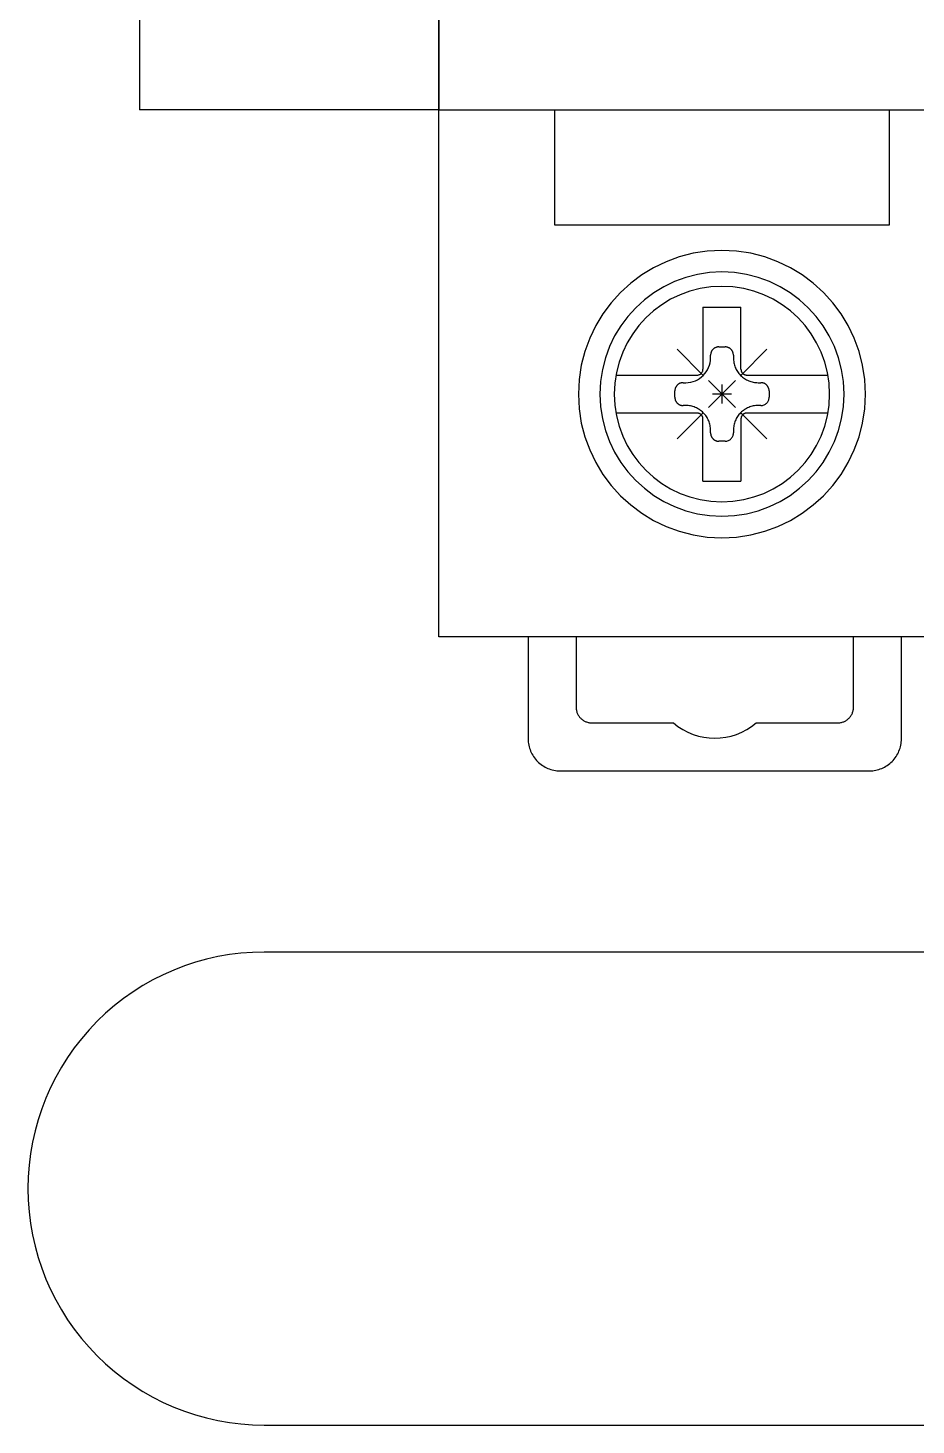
# Model space of a CAD drawing. Header units: millimetres. Extents: x 173893 to 258446, y -176540 to -123824.
# Drawn here: x 188239.13 to 188267.32, y -151274.08 to -151229.78 of the extents above; entities that cross this region are included whole.
import ezdxf

# ---------------------------------------------------------------- set-up
doc = ezdxf.new("R2010")
doc.units = ezdxf.units.MM
doc.header["$LTSCALE"] = 3
doc.layers.add('1', color=3, linetype='Continuous')

msp = doc.modelspace()

# ---------------------------------------------------------------- linework, layer by layer
for p, q in [((188252.174, -151249.082), (188252.174, -151169.6)), ((188252.174, -151232.376), (188270.146, -151232.376)), ((188255.844, -151232.376), (188255.844, -151236.021)), ((188266.476, -151236.021), (188266.476, -151232.376)), ((188255.844, -151236.021), (188266.476, -151236.021)), ((188260.694, -151236.854), (188260.242, -151236.923)), ((188261.16, -151236.831), (188260.694, -151236.854)), ((188261.626, -151236.854), (188261.16, -151236.831)), ((188261.16, -151236.831), (188261.16, -151236.831)), ((188262.078, -151236.923), (188261.626, -151236.854)), ((188259.386, -151237.189), (188258.988, -151237.38)), ((188259.805, -151237.035), (188259.386, -151237.189)), ((188260.242, -151236.923), (188259.805, -151237.035)), ((188262.515, -151237.035), (188262.078, -151236.923)), ((188262.933, -151237.189), (188262.515, -151237.035)), ((188263.332, -151237.38), (188262.933, -151237.189)), ((188258.612, -151237.609), (188258.262, -151237.871)), ((188258.988, -151237.38), (188258.612, -151237.609)), ((188260.008, -151237.688), (188259.652, -151237.818)), ((188260.379, -151237.593), (188260.008, -151237.688)), ((188260.764, -151237.534), (188260.379, -151237.593)), ((188261.16, -151237.514), (188260.764, -151237.534)), ((188261.556, -151237.534), (188261.16, -151237.514)), ((188261.16, -151237.514), (188261.16, -151237.514)), ((188261.94, -151237.593), (188261.556, -151237.534)), ((188262.312, -151237.688), (188261.94, -151237.593)), ((188262.667, -151237.818), (188262.312, -151237.688)), ((188263.707, -151237.609), (188263.332, -151237.38)), ((188264.058, -151237.871), (188263.707, -151237.609)), ((188257.938, -151238.165), (188257.644, -151238.489)), ((188258.262, -151237.871), (188257.938, -151238.165)), ((188258.995, -151238.176), (188258.696, -151238.398)), ((188259.314, -151237.981), (188258.995, -151238.176)), ((188259.652, -151237.818), (188259.314, -151237.981)), ((188259.83, -151238.238), (188259.531, -151238.382)), ((188260.144, -151238.123), (188259.83, -151238.238)), ((188260.471, -151238.039), (188260.144, -151238.123)), ((188260.81, -151237.987), (188260.471, -151238.039)), ((188261.16, -151237.97), (188260.81, -151237.987)), ((188261.509, -151237.987), (188261.16, -151237.97)), ((188261.16, -151237.97), (188261.16, -151237.97)), ((188261.849, -151238.039), (188261.509, -151237.987)), ((188262.176, -151238.123), (188261.849, -151238.039)), ((188262.49, -151238.238), (188262.176, -151238.123)), ((188262.789, -151238.382), (188262.49, -151238.238)), ((188263.006, -151237.981), (188262.667, -151237.818)), ((188263.325, -151238.176), (188263.006, -151237.981)), ((188263.623, -151238.398), (188263.325, -151238.176)), ((188264.382, -151238.165), (188264.058, -151237.871)), ((188264.676, -151238.489), (188264.382, -151238.165)), ((188257.644, -151238.489), (188257.382, -151238.839)), ((188258.421, -151238.648), (188258.171, -151238.923)), ((188258.696, -151238.398), (188258.421, -151238.648)), ((188259.249, -151238.553), (188258.986, -151238.75)), ((188259.531, -151238.382), (188259.249, -151238.553)), ((188260.557, -151238.629), (188260.557, -151240.601)), ((188260.557, -151238.629), (188261.763, -151238.629)), ((188261.763, -151240.601), (188261.763, -151238.629)), ((188263.071, -151238.553), (188262.789, -151238.382)), ((188263.334, -151238.75), (188263.071, -151238.553)), ((188263.898, -151238.648), (188263.623, -151238.398)), ((188264.148, -151238.923), (188263.898, -151238.648)), ((188264.938, -151238.839), (188264.676, -151238.489)), ((188257.382, -151238.839), (188257.154, -151239.215)), ((188258.171, -151238.923), (188257.949, -151239.222)), ((188258.744, -151238.971), (188258.523, -151239.213)), ((188258.986, -151238.75), (188258.744, -151238.971)), ((188263.576, -151238.971), (188263.334, -151238.75)), ((188263.797, -151239.213), (188263.576, -151238.971)), ((188264.371, -151239.222), (188264.148, -151238.923)), ((188265.166, -151239.215), (188264.938, -151238.839)), ((188257.154, -151239.215), (188256.962, -151239.613)), ((188257.754, -151239.541), (188257.591, -151239.879)), ((188257.949, -151239.222), (188257.754, -151239.541)), ((188258.326, -151239.476), (188258.155, -151239.758)), ((188258.523, -151239.213), (188258.326, -151239.476)), ((188263.994, -151239.476), (188263.797, -151239.213)), ((188264.165, -151239.758), (188263.994, -151239.476)), ((188264.565, -151239.541), (188264.371, -151239.222)), ((188264.728, -151239.879), (188264.565, -151239.541)), ((188265.358, -151239.613), (188265.166, -151239.215)), ((188256.962, -151239.613), (188256.808, -151240.032)), ((188257.591, -151239.879), (188257.461, -151240.235)), ((188258.155, -151239.758), (188258.011, -151240.057)), ((188259.738, -151239.964), (188260.557, -151240.783)), ((188260.835, -151240.018), (188260.829, -151240.029)), ((188260.842, -151240.007), (188260.835, -151240.018)), ((188260.849, -151239.997), (188260.842, -151240.007)), ((188260.857, -151239.986), (188260.849, -151239.997)), ((188260.866, -151239.977), (188260.857, -151239.986)), ((188260.875, -151239.967), (188260.866, -151239.977)), ((188260.884, -151239.958), (188260.875, -151239.967)), ((188260.875, -151239.967), (188260.875, -151239.967)), ((188260.894, -151239.95), (188260.884, -151239.958)), ((188260.904, -151239.942), (188260.894, -151239.95)), ((188260.915, -151239.934), (188260.904, -151239.942)), ((188260.926, -151239.927), (188260.915, -151239.934)), ((188260.937, -151239.921), (188260.926, -151239.927)), ((188260.948, -151239.915), (188260.937, -151239.921)), ((188260.96, -151239.91), (188260.948, -151239.915)), ((188260.972, -151239.906), (188260.96, -151239.91)), ((188260.984, -151239.902), (188260.972, -151239.906)), ((188260.996, -151239.898), (188260.984, -151239.902)), ((188261.009, -151239.895), (188260.996, -151239.898)), ((188261.022, -151239.893), (188261.009, -151239.895)), ((188261.035, -151239.892), (188261.022, -151239.893)), ((188261.047, -151239.891), (188261.035, -151239.892)), ((188261.061, -151239.89), (188261.047, -151239.891)), ((188261.061, -151239.89), (188261.061, -151239.89)), ((188261.061, -151239.89), (188261.26, -151239.89)), ((188261.273, -151239.891), (188261.26, -151239.89)), ((188261.286, -151239.892), (188261.273, -151239.891)), ((188261.298, -151239.893), (188261.286, -151239.892)), ((188261.311, -151239.895), (188261.298, -151239.893)), ((188261.323, -151239.898), (188261.311, -151239.895)), ((188261.336, -151239.902), (188261.323, -151239.898)), ((188261.348, -151239.906), (188261.336, -151239.902)), ((188261.36, -151239.91), (188261.348, -151239.906)), ((188261.372, -151239.915), (188261.36, -151239.91)), ((188261.383, -151239.921), (188261.372, -151239.915)), ((188261.394, -151239.927), (188261.383, -151239.921)), ((188261.405, -151239.934), (188261.394, -151239.927)), ((188261.416, -151239.942), (188261.405, -151239.934)), ((188261.426, -151239.95), (188261.416, -151239.942)), ((188261.436, -151239.958), (188261.426, -151239.95)), ((188261.445, -151239.967), (188261.436, -151239.958)), ((188261.454, -151239.977), (188261.445, -151239.967)), ((188261.445, -151239.967), (188261.445, -151239.967)), ((188261.463, -151239.986), (188261.454, -151239.977)), ((188261.47, -151239.997), (188261.463, -151239.986)), ((188261.478, -151240.007), (188261.47, -151239.997)), ((188261.485, -151240.018), (188261.478, -151240.007)), ((188261.491, -151240.029), (188261.485, -151240.018)), ((188261.764, -151240.783), (188262.582, -151239.964)), ((188264.309, -151240.057), (188264.165, -151239.758)), ((188264.859, -151240.235), (188264.728, -151239.879)), ((188265.511, -151240.032), (188265.358, -151239.613)), ((188256.808, -151240.032), (188256.696, -151240.469)), ((188257.461, -151240.235), (188257.366, -151240.606)), ((188257.896, -151240.371), (188257.812, -151240.698)), ((188258.011, -151240.057), (188257.896, -151240.371)), ((188260.762, -151240.471), (188260.782, -151240.396)), ((188260.782, -151240.396), (188260.794, -151240.318)), ((188260.794, -151240.318), (188260.798, -151240.238)), ((188260.799, -151240.127), (188260.798, -151240.14)), ((188260.798, -151240.14), (188260.798, -151240.153)), ((188260.798, -151240.238), (188260.798, -151240.153)), ((188260.801, -151240.114), (188260.799, -151240.127)), ((188260.803, -151240.101), (188260.801, -151240.114)), ((188260.806, -151240.089), (188260.803, -151240.101)), ((188260.809, -151240.076), (188260.806, -151240.089)), ((188260.813, -151240.064), (188260.809, -151240.076)), ((188260.818, -151240.052), (188260.813, -151240.064)), ((188260.823, -151240.041), (188260.818, -151240.052)), ((188260.829, -151240.029), (188260.823, -151240.041)), ((188261.497, -151240.041), (188261.491, -151240.029)), ((188261.502, -151240.052), (188261.497, -151240.041)), ((188261.507, -151240.064), (188261.502, -151240.052)), ((188261.511, -151240.076), (188261.507, -151240.064)), ((188261.514, -151240.089), (188261.511, -151240.076)), ((188261.517, -151240.101), (188261.514, -151240.089)), ((188261.519, -151240.114), (188261.517, -151240.101)), ((188261.521, -151240.127), (188261.519, -151240.114)), ((188261.522, -151240.14), (188261.521, -151240.127)), ((188261.522, -151240.153), (188261.522, -151240.14)), ((188261.522, -151240.153), (188261.522, -151240.238)), ((188261.522, -151240.153), (188261.522, -151240.153)), ((188261.522, -151240.238), (188261.522, -151240.238)), ((188261.522, -151240.238), (188261.523, -151240.276)), ((188261.523, -151240.276), (188261.526, -151240.315)), ((188261.526, -151240.315), (188261.531, -151240.354)), ((188261.531, -151240.354), (188261.537, -151240.392)), ((188261.537, -151240.392), (188261.546, -151240.429)), ((188261.546, -151240.429), (188261.556, -151240.466)), ((188264.423, -151240.371), (188264.309, -151240.057)), ((188264.508, -151240.698), (188264.423, -151240.371)), ((188264.954, -151240.606), (188264.859, -151240.235)), ((188265.624, -151240.469), (188265.511, -151240.032)), ((188256.696, -151240.469), (188256.627, -151240.921)), ((188257.366, -151240.606), (188257.307, -151240.991)), ((188257.812, -151240.698), (188257.76, -151241.037)), ((188257.797, -151240.783), (188260.374, -151240.783)), ((188260.374, -151240.783), (188260.393, -151240.782)), ((188260.374, -151240.783), (188260.374, -151240.783)), ((188260.386, -151240.93), (188260.451, -151240.89)), ((188260.393, -151240.782), (188260.411, -151240.78)), ((188260.411, -151240.78), (188260.428, -151240.775)), ((188260.428, -151240.775), (188260.445, -151240.769)), ((188260.445, -151240.769), (188260.461, -151240.761)), ((188260.451, -151240.89), (188260.511, -151240.845)), ((188260.461, -151240.761), (188260.476, -151240.752)), ((188260.476, -151240.752), (188260.49, -151240.742)), ((188260.49, -151240.742), (188260.503, -151240.73)), ((188260.503, -151240.73), (188260.515, -151240.717)), ((188260.511, -151240.845), (188260.567, -151240.794)), ((188260.515, -151240.717), (188260.525, -151240.703)), ((188260.525, -151240.703), (188260.534, -151240.688)), ((188260.534, -151240.688), (188260.542, -151240.672)), ((188260.542, -151240.672), (188260.548, -151240.655)), ((188260.548, -151240.655), (188260.553, -151240.638)), ((188260.553, -151240.638), (188260.556, -151240.62)), ((188260.556, -151240.62), (188260.557, -151240.601)), ((188260.567, -151240.794), (188260.618, -151240.738)), ((188260.618, -151240.738), (188260.663, -151240.678)), ((188260.663, -151240.678), (188260.703, -151240.613)), ((188260.703, -151240.613), (188260.736, -151240.544)), ((188260.736, -151240.544), (188260.762, -151240.471)), ((188261.556, -151240.466), (188261.568, -151240.503)), ((188261.568, -151240.503), (188261.582, -151240.539)), ((188261.582, -151240.539), (188261.597, -151240.574)), ((188261.597, -151240.574), (188261.615, -151240.608)), ((188261.615, -151240.608), (188261.634, -151240.642)), ((188261.634, -151240.642), (188261.654, -151240.674)), ((188261.654, -151240.674), (188261.676, -151240.706)), ((188261.676, -151240.706), (188261.7, -151240.736)), ((188261.7, -151240.736), (188261.726, -151240.766)), ((188261.726, -151240.766), (188261.753, -151240.794)), ((188261.753, -151240.794), (188261.753, -151240.794)), ((188261.753, -151240.794), (188261.781, -151240.821)), ((188261.763, -151240.601), (188261.763, -151240.601)), ((188261.763, -151240.601), (188261.763, -151240.61)), ((188261.763, -151240.61), (188261.764, -151240.619)), ((188261.764, -151240.619), (188261.765, -151240.628)), ((188261.765, -151240.628), (188261.767, -151240.637)), ((188261.767, -151240.637), (188261.769, -151240.645)), ((188261.769, -151240.645), (188261.771, -151240.654)), ((188261.771, -151240.654), (188261.774, -151240.662)), ((188261.774, -151240.662), (188261.777, -151240.671)), ((188261.777, -151240.671), (188261.781, -151240.679)), ((188261.781, -151240.679), (188261.785, -151240.687)), ((188261.781, -151240.821), (188261.81, -151240.846)), ((188261.785, -151240.687), (188261.789, -151240.694)), ((188261.789, -151240.694), (188261.794, -151240.702)), ((188261.794, -151240.702), (188261.799, -151240.709)), ((188261.799, -151240.709), (188261.805, -151240.717)), ((188261.805, -151240.717), (188261.81, -151240.723)), ((188261.81, -151240.723), (188261.817, -151240.73)), ((188261.81, -151240.846), (188261.841, -151240.87)), ((188261.817, -151240.73), (188261.817, -151240.73)), ((188261.817, -151240.73), (188261.823, -151240.736)), ((188261.823, -151240.736), (188261.83, -151240.742)), ((188261.83, -151240.742), (188261.837, -151240.748)), ((188261.837, -151240.748), (188261.844, -151240.753)), ((188261.841, -151240.87), (188261.873, -151240.892)), ((188261.844, -151240.753), (188261.852, -151240.757)), ((188261.852, -151240.757), (188261.86, -151240.762)), ((188261.86, -151240.762), (188261.868, -151240.766)), ((188261.868, -151240.766), (188261.876, -151240.77)), ((188261.873, -151240.892), (188261.905, -151240.913)), ((188261.876, -151240.77), (188261.884, -151240.773)), ((188261.884, -151240.773), (188261.892, -151240.775)), ((188261.892, -151240.775), (188261.901, -151240.778)), ((188261.901, -151240.778), (188261.91, -151240.78)), ((188261.91, -151240.78), (188261.919, -151240.781)), ((188261.919, -151240.781), (188261.928, -151240.783)), ((188261.928, -151240.783), (188261.937, -151240.783)), ((188261.937, -151240.783), (188261.946, -151240.783)), ((188261.946, -151240.783), (188264.524, -151240.783)), ((188264.56, -151241.037), (188264.508, -151240.698)), ((188265.013, -151240.991), (188264.954, -151240.606)), ((188265.693, -151240.921), (188265.624, -151240.469)), ((188256.627, -151240.921), (188256.604, -151241.387)), ((188257.307, -151240.991), (188257.287, -151241.387)), ((188257.76, -151241.037), (188257.743, -151241.387)), ((188259.665, -151241.261), (188259.664, -151241.274)), ((188259.664, -151241.274), (188259.664, -151241.287)), ((188259.664, -151241.487), (188259.664, -151241.287)), ((188259.666, -151241.248), (188259.665, -151241.261)), ((188259.669, -151241.236), (188259.666, -151241.248)), ((188259.671, -151241.223), (188259.669, -151241.236)), ((188259.675, -151241.211), (188259.671, -151241.223)), ((188259.679, -151241.199), (188259.675, -151241.211)), ((188259.683, -151241.187), (188259.679, -151241.199)), ((188259.689, -151241.175), (188259.683, -151241.187)), ((188259.694, -151241.163), (188259.689, -151241.175)), ((188259.701, -151241.152), (188259.694, -151241.163)), ((188259.708, -151241.142), (188259.701, -151241.152)), ((188259.715, -151241.131), (188259.708, -151241.142)), ((188259.723, -151241.121), (188259.715, -151241.131)), ((188259.731, -151241.111), (188259.723, -151241.121)), ((188259.74, -151241.102), (188259.731, -151241.111)), ((188259.75, -151241.093), (188259.74, -151241.102)), ((188259.74, -151241.102), (188259.74, -151241.102)), ((188259.76, -151241.084), (188259.75, -151241.093)), ((188259.77, -151241.076), (188259.76, -151241.084)), ((188259.78, -151241.069), (188259.77, -151241.076)), ((188259.791, -151241.062), (188259.78, -151241.069)), ((188259.802, -151241.056), (188259.791, -151241.062)), ((188259.814, -151241.05), (188259.802, -151241.056)), ((188259.825, -151241.045), (188259.814, -151241.05)), ((188259.837, -151241.04), (188259.825, -151241.045)), ((188259.85, -151241.036), (188259.837, -151241.04)), ((188259.862, -151241.033), (188259.85, -151241.036)), ((188259.874, -151241.03), (188259.862, -151241.033)), ((188259.887, -151241.028), (188259.874, -151241.03)), ((188259.9, -151241.026), (188259.887, -151241.028)), ((188259.913, -151241.025), (188259.9, -151241.026)), ((188259.926, -151241.025), (188259.913, -151241.025)), ((188259.926, -151241.025), (188260.011, -151241.025)), ((188259.926, -151241.025), (188259.926, -151241.025)), ((188260.011, -151241.025), (188260.091, -151241.021)), ((188260.011, -151241.025), (188260.011, -151241.025)), ((188260.091, -151241.021), (188260.169, -151241.009)), ((188260.169, -151241.009), (188260.245, -151240.989)), ((188260.245, -151240.989), (188260.317, -151240.963)), ((188260.317, -151240.963), (188260.386, -151240.93)), ((188260.733, -151241.814), (188261.587, -151240.96)), ((188260.733, -151240.96), (188261.587, -151241.814)), ((188261.16, -151241.085), (188261.16, -151241.689)), ((188261.905, -151240.913), (188261.939, -151240.932)), ((188261.939, -151240.932), (188261.973, -151240.949)), ((188261.973, -151240.949), (188262.008, -151240.965)), ((188262.008, -151240.965), (188262.044, -151240.979)), ((188262.044, -151240.979), (188262.08, -151240.991)), ((188262.08, -151240.991), (188262.117, -151241.001)), ((188262.117, -151241.001), (188262.155, -151241.01)), ((188262.155, -151241.01), (188262.193, -151241.016)), ((188262.193, -151241.016), (188262.232, -151241.021)), ((188262.232, -151241.021), (188262.27, -151241.024)), ((188262.27, -151241.024), (188262.309, -151241.025)), ((188262.309, -151241.025), (188262.394, -151241.025)), ((188262.407, -151241.025), (188262.394, -151241.025)), ((188262.42, -151241.026), (188262.407, -151241.025)), ((188262.433, -151241.028), (188262.42, -151241.026)), ((188262.446, -151241.03), (188262.433, -151241.028)), ((188262.458, -151241.033), (188262.446, -151241.03)), ((188262.47, -151241.036), (188262.458, -151241.033)), ((188262.482, -151241.04), (188262.47, -151241.036)), ((188262.495, -151241.045), (188262.482, -151241.04)), ((188262.506, -151241.05), (188262.495, -151241.045)), ((188262.518, -151241.056), (188262.506, -151241.05)), ((188262.529, -151241.062), (188262.518, -151241.056)), ((188262.54, -151241.069), (188262.529, -151241.062)), ((188262.55, -151241.076), (188262.54, -151241.069)), ((188262.56, -151241.084), (188262.55, -151241.076)), ((188262.57, -151241.093), (188262.56, -151241.084)), ((188262.58, -151241.102), (188262.57, -151241.093)), ((188262.589, -151241.111), (188262.58, -151241.102)), ((188262.58, -151241.102), (188262.58, -151241.102)), ((188262.597, -151241.121), (188262.589, -151241.111)), ((188262.605, -151241.131), (188262.597, -151241.121)), ((188262.612, -151241.142), (188262.605, -151241.131)), ((188262.619, -151241.152), (188262.612, -151241.142)), ((188262.626, -151241.163), (188262.619, -151241.152)), ((188262.631, -151241.175), (188262.626, -151241.163)), ((188262.637, -151241.187), (188262.631, -151241.175)), ((188262.641, -151241.199), (188262.637, -151241.187)), ((188262.645, -151241.211), (188262.641, -151241.199)), ((188262.648, -151241.223), (188262.645, -151241.211)), ((188262.651, -151241.236), (188262.648, -151241.223)), ((188262.654, -151241.248), (188262.651, -151241.236)), ((188262.655, -151241.261), (188262.654, -151241.248)), ((188262.656, -151241.274), (188262.655, -151241.261)), ((188262.657, -151241.287), (188262.656, -151241.274)), ((188262.657, -151241.287), (188262.657, -151241.287)), ((188262.657, -151241.287), (188262.657, -151241.487)), ((188264.577, -151241.387), (188264.56, -151241.037)), ((188265.033, -151241.387), (188265.013, -151240.991)), ((188265.716, -151241.387), (188265.693, -151240.921)), ((188256.604, -151241.387), (188256.604, -151241.387)), ((188256.604, -151241.387), (188256.627, -151241.853)), ((188257.287, -151241.387), (188257.287, -151241.387)), ((188257.287, -151241.387), (188257.307, -151241.783)), ((188257.307, -151241.783), (188257.366, -151242.167)), ((188257.743, -151241.387), (188257.743, -151241.387)), ((188257.743, -151241.387), (188257.76, -151241.736)), ((188257.76, -151241.736), (188257.812, -151242.076)), ((188259.664, -151241.487), (188259.664, -151241.487)), ((188259.664, -151241.487), (188259.664, -151241.5)), ((188259.664, -151241.5), (188259.665, -151241.513)), ((188259.665, -151241.513), (188259.666, -151241.525)), ((188259.666, -151241.525), (188259.669, -151241.538)), ((188259.669, -151241.538), (188259.671, -151241.551)), ((188259.671, -151241.551), (188259.675, -151241.563)), ((188259.675, -151241.563), (188259.679, -151241.575)), ((188259.679, -151241.575), (188259.683, -151241.587)), ((188259.683, -151241.587), (188259.689, -151241.599)), ((188259.689, -151241.599), (188259.694, -151241.61)), ((188259.694, -151241.61), (188259.701, -151241.621)), ((188259.701, -151241.621), (188259.708, -151241.632)), ((188259.708, -151241.632), (188259.715, -151241.643)), ((188259.715, -151241.643), (188259.723, -151241.653)), ((188259.723, -151241.653), (188259.731, -151241.663)), ((188259.731, -151241.663), (188259.74, -151241.672)), ((188259.74, -151241.672), (188259.74, -151241.672)), ((188259.74, -151241.672), (188259.75, -151241.681)), ((188259.75, -151241.681), (188259.76, -151241.69)), ((188259.76, -151241.69), (188259.77, -151241.698)), ((188259.77, -151241.698), (188259.78, -151241.705)), ((188259.78, -151241.705), (188259.791, -151241.712)), ((188259.791, -151241.712), (188259.802, -151241.718)), ((188259.802, -151241.718), (188259.814, -151241.724)), ((188259.814, -151241.724), (188259.825, -151241.729)), ((188259.825, -151241.729), (188259.837, -151241.734)), ((188259.837, -151241.734), (188259.85, -151241.738)), ((188259.85, -151241.738), (188259.862, -151241.741)), ((188259.862, -151241.741), (188259.874, -151241.744)), ((188259.874, -151241.744), (188259.887, -151241.746)), ((188259.887, -151241.746), (188259.9, -151241.748)), ((188259.9, -151241.748), (188259.913, -151241.749)), ((188259.913, -151241.749), (188259.926, -151241.749)), ((188260.011, -151241.749), (188259.926, -151241.749)), ((188260.05, -151241.75), (188260.011, -151241.749)), ((188260.088, -151241.753), (188260.05, -151241.75)), ((188260.127, -151241.758), (188260.088, -151241.753)), ((188260.165, -151241.764), (188260.127, -151241.758)), ((188260.202, -151241.773), (188260.165, -151241.764)), ((188260.24, -151241.783), (188260.202, -151241.773)), ((188260.276, -151241.795), (188260.24, -151241.783)), ((188261.462, -151241.387), (188260.858, -151241.387)), ((188262.08, -151241.783), (188262.044, -151241.795)), ((188262.117, -151241.773), (188262.08, -151241.783)), ((188262.155, -151241.764), (188262.117, -151241.773)), ((188262.193, -151241.758), (188262.155, -151241.764)), ((188262.232, -151241.753), (188262.193, -151241.758)), ((188262.27, -151241.75), (188262.232, -151241.753)), ((188262.309, -151241.749), (188262.27, -151241.75)), ((188262.394, -151241.749), (188262.309, -151241.749)), ((188262.309, -151241.749), (188262.309, -151241.749)), ((188262.394, -151241.749), (188262.421, -151241.748)), ((188262.394, -151241.749), (188262.394, -151241.749)), ((188262.421, -151241.748), (188262.447, -151241.744)), ((188262.447, -151241.744), (188262.472, -151241.737)), ((188262.472, -151241.737), (188262.496, -151241.728)), ((188262.496, -151241.728), (188262.519, -151241.717)), ((188262.519, -151241.717), (188262.541, -151241.704)), ((188262.541, -151241.704), (188262.561, -151241.689)), ((188262.561, -151241.689), (188262.58, -151241.672)), ((188262.58, -151241.672), (188262.597, -151241.654)), ((188262.597, -151241.654), (188262.612, -151241.633)), ((188262.612, -151241.633), (188262.625, -151241.612)), ((188262.625, -151241.612), (188262.636, -151241.589)), ((188262.636, -151241.589), (188262.645, -151241.565)), ((188262.645, -151241.565), (188262.651, -151241.54)), ((188262.651, -151241.54), (188262.655, -151241.513)), ((188262.655, -151241.513), (188262.657, -151241.487)), ((188264.508, -151242.076), (188264.56, -151241.736)), ((188264.56, -151241.736), (188264.577, -151241.387)), ((188264.577, -151241.387), (188264.577, -151241.387)), ((188264.954, -151242.167), (188265.013, -151241.783)), ((188265.013, -151241.783), (188265.033, -151241.387)), ((188265.033, -151241.387), (188265.033, -151241.387)), ((188265.693, -151241.853), (188265.716, -151241.387)), ((188265.716, -151241.387), (188265.716, -151241.387)), ((188256.627, -151241.853), (188256.696, -151242.305)), ((188257.366, -151242.167), (188257.461, -151242.539)), ((188260.374, -151241.991), (188257.797, -151241.991)), ((188257.812, -151242.076), (188257.896, -151242.403)), ((188259.738, -151242.81), (188260.557, -151241.991)), ((188260.312, -151241.809), (188260.276, -151241.795)), ((188260.347, -151241.824), (188260.312, -151241.809)), ((188260.381, -151241.842), (188260.347, -151241.824)), ((188260.383, -151241.991), (188260.374, -151241.991)), ((188260.415, -151241.861), (188260.381, -151241.842)), ((188260.392, -151241.991), (188260.383, -151241.991)), ((188260.401, -151241.992), (188260.392, -151241.991)), ((188260.41, -151241.994), (188260.401, -151241.992)), ((188260.419, -151241.996), (188260.41, -151241.994)), ((188260.447, -151241.881), (188260.415, -151241.861)), ((188260.427, -151241.998), (188260.419, -151241.996)), ((188260.436, -151242.001), (188260.427, -151241.998)), ((188260.444, -151242.004), (188260.436, -151242.001)), ((188260.452, -151242.008), (188260.444, -151242.004)), ((188260.479, -151241.903), (188260.447, -151241.881)), ((188260.46, -151242.012), (188260.452, -151242.008)), ((188260.468, -151242.016), (188260.46, -151242.012)), ((188260.475, -151242.021), (188260.468, -151242.016)), ((188260.483, -151242.026), (188260.475, -151242.021)), ((188260.51, -151241.927), (188260.479, -151241.903)), ((188260.49, -151242.032), (188260.483, -151242.026)), ((188260.497, -151242.038), (188260.49, -151242.032)), ((188260.503, -151242.044), (188260.497, -151242.038)), ((188260.509, -151242.05), (188260.503, -151242.044)), ((188260.503, -151242.044), (188260.503, -151242.044)), ((188260.515, -151242.057), (188260.509, -151242.05)), ((188260.539, -151241.953), (188260.51, -151241.927)), ((188260.521, -151242.064), (188260.515, -151242.057)), ((188260.526, -151242.072), (188260.521, -151242.064)), ((188260.531, -151242.079), (188260.526, -151242.072)), ((188260.535, -151242.087), (188260.531, -151242.079)), ((188260.539, -151242.095), (188260.535, -151242.087)), ((188260.567, -151241.98), (188260.539, -151241.953)), ((188260.543, -151242.103), (188260.539, -151242.095)), ((188260.546, -151242.111), (188260.543, -151242.103)), ((188260.549, -151242.12), (188260.546, -151242.111)), ((188260.551, -151242.128), (188260.549, -151242.12)), ((188260.553, -151242.137), (188260.551, -151242.128)), ((188260.555, -151242.146), (188260.553, -151242.137)), ((188260.556, -151242.155), (188260.555, -151242.146)), ((188260.556, -151242.164), (188260.556, -151242.155)), ((188260.557, -151242.173), (188260.556, -151242.164)), ((188260.557, -151242.173), (188260.557, -151242.173)), ((188260.557, -151244.145), (188260.557, -151242.173)), ((188260.594, -151242.008), (188260.567, -151241.98)), ((188260.567, -151241.98), (188260.567, -151241.98)), ((188260.62, -151242.037), (188260.594, -151242.008)), ((188260.643, -151242.068), (188260.62, -151242.037)), ((188260.666, -151242.1), (188260.643, -151242.068)), ((188260.686, -151242.132), (188260.666, -151242.1)), ((188260.705, -151242.166), (188260.686, -151242.132)), ((188260.722, -151242.2), (188260.705, -151242.166)), ((188260.738, -151242.235), (188260.722, -151242.2)), ((188260.752, -151242.271), (188260.738, -151242.235)), ((188261.582, -151242.235), (188261.568, -151242.271)), ((188261.597, -151242.2), (188261.582, -151242.235)), ((188261.615, -151242.166), (188261.597, -151242.2)), ((188261.634, -151242.132), (188261.615, -151242.166)), ((188261.654, -151242.1), (188261.634, -151242.132)), ((188261.676, -151242.068), (188261.654, -151242.1)), ((188261.7, -151242.037), (188261.676, -151242.068)), ((188261.726, -151242.008), (188261.7, -151242.037)), ((188261.753, -151241.98), (188261.726, -151242.008)), ((188261.781, -151241.953), (188261.753, -151241.98)), ((188261.753, -151241.98), (188261.753, -151241.98)), ((188261.764, -151242.155), (188261.763, -151242.164)), ((188261.763, -151242.164), (188261.763, -151242.173)), ((188261.763, -151242.173), (188261.763, -151244.145)), ((188261.764, -151241.991), (188262.582, -151242.81)), ((188261.765, -151242.146), (188261.764, -151242.155)), ((188261.767, -151242.137), (188261.765, -151242.146)), ((188261.769, -151242.128), (188261.767, -151242.137)), ((188261.771, -151242.12), (188261.769, -151242.128)), ((188261.774, -151242.111), (188261.771, -151242.12)), ((188261.777, -151242.103), (188261.774, -151242.111)), ((188261.781, -151242.095), (188261.777, -151242.103)), ((188261.81, -151241.927), (188261.781, -151241.953)), ((188261.785, -151242.087), (188261.781, -151242.095)), ((188261.789, -151242.079), (188261.785, -151242.087)), ((188261.794, -151242.072), (188261.789, -151242.079)), ((188261.799, -151242.064), (188261.794, -151242.072)), ((188261.805, -151242.057), (188261.799, -151242.064)), ((188261.81, -151242.05), (188261.805, -151242.057)), ((188261.841, -151241.903), (188261.81, -151241.927)), ((188261.817, -151242.044), (188261.81, -151242.05)), ((188261.823, -151242.038), (188261.817, -151242.044)), ((188261.817, -151242.044), (188261.817, -151242.044)), ((188261.83, -151242.032), (188261.823, -151242.038)), ((188261.837, -151242.026), (188261.83, -151242.032)), ((188261.844, -151242.021), (188261.837, -151242.026)), ((188261.873, -151241.881), (188261.841, -151241.903)), ((188261.852, -151242.016), (188261.844, -151242.021)), ((188261.86, -151242.012), (188261.852, -151242.016)), ((188261.868, -151242.008), (188261.86, -151242.012)), ((188261.876, -151242.004), (188261.868, -151242.008)), ((188261.905, -151241.861), (188261.873, -151241.881)), ((188261.884, -151242.001), (188261.876, -151242.004)), ((188261.892, -151241.998), (188261.884, -151242.001)), ((188261.901, -151241.996), (188261.892, -151241.998)), ((188261.91, -151241.994), (188261.901, -151241.996)), ((188261.939, -151241.842), (188261.905, -151241.861)), ((188261.919, -151241.992), (188261.91, -151241.994)), ((188261.928, -151241.991), (188261.919, -151241.992)), ((188261.937, -151241.991), (188261.928, -151241.991)), ((188261.946, -151241.991), (188261.937, -151241.991)), ((188261.973, -151241.824), (188261.939, -151241.842)), ((188261.946, -151241.991), (188261.946, -151241.991)), ((188264.524, -151241.991), (188261.946, -151241.991)), ((188262.008, -151241.809), (188261.973, -151241.824)), ((188262.044, -151241.795), (188262.008, -151241.809)), ((188264.423, -151242.403), (188264.508, -151242.076)), ((188264.859, -151242.539), (188264.954, -151242.167)), ((188265.624, -151242.305), (188265.693, -151241.853)), ((188256.696, -151242.305), (188256.808, -151242.742)), ((188257.461, -151242.539), (188257.591, -151242.894)), ((188257.896, -151242.403), (188258.011, -151242.717)), ((188260.764, -151242.307), (188260.752, -151242.271)), ((188260.774, -151242.344), (188260.764, -151242.307)), ((188260.783, -151242.382), (188260.774, -151242.344)), ((188260.789, -151242.42), (188260.783, -151242.382)), ((188260.794, -151242.459), (188260.789, -151242.42)), ((188260.797, -151242.497), (188260.794, -151242.459)), ((188260.798, -151242.537), (188260.797, -151242.497)), ((188260.798, -151242.621), (188260.798, -151242.537)), ((188260.798, -151242.537), (188260.798, -151242.537)), ((188260.798, -151242.621), (188260.798, -151242.621)), ((188260.798, -151242.621), (188260.798, -151242.634)), ((188260.798, -151242.634), (188260.799, -151242.647)), ((188260.799, -151242.647), (188260.801, -151242.66)), ((188260.801, -151242.66), (188260.803, -151242.672)), ((188260.803, -151242.672), (188260.806, -151242.685)), ((188261.51, -151242.699), (188261.517, -151242.674)), ((188261.517, -151242.674), (188261.521, -151242.648)), ((188261.521, -151242.648), (188261.522, -151242.621)), ((188261.523, -151242.497), (188261.522, -151242.537)), ((188261.522, -151242.537), (188261.522, -151242.621)), ((188261.526, -151242.459), (188261.523, -151242.497)), ((188261.531, -151242.42), (188261.526, -151242.459)), ((188261.537, -151242.382), (188261.531, -151242.42)), ((188261.546, -151242.344), (188261.537, -151242.382)), ((188261.556, -151242.307), (188261.546, -151242.344)), ((188261.568, -151242.271), (188261.556, -151242.307)), ((188264.309, -151242.717), (188264.423, -151242.403)), ((188264.728, -151242.894), (188264.859, -151242.539)), ((188265.511, -151242.742), (188265.624, -151242.305)), ((188256.808, -151242.742), (188256.962, -151243.16)), ((188257.591, -151242.894), (188257.754, -151243.233)), ((188258.011, -151242.717), (188258.155, -151243.016)), ((188258.155, -151243.016), (188258.326, -151243.298)), ((188260.806, -151242.685), (188260.809, -151242.697)), ((188260.809, -151242.697), (188260.813, -151242.709)), ((188260.813, -151242.709), (188260.818, -151242.721)), ((188260.818, -151242.721), (188260.823, -151242.733)), ((188260.823, -151242.733), (188260.829, -151242.745)), ((188260.829, -151242.745), (188260.835, -151242.756)), ((188260.835, -151242.756), (188260.842, -151242.767)), ((188260.842, -151242.767), (188260.849, -151242.777)), ((188260.849, -151242.777), (188260.857, -151242.787)), ((188260.857, -151242.787), (188260.866, -151242.797)), ((188260.866, -151242.797), (188260.875, -151242.807)), ((188260.875, -151242.807), (188260.875, -151242.807)), ((188260.875, -151242.807), (188260.884, -151242.816)), ((188260.884, -151242.816), (188260.894, -151242.824)), ((188260.894, -151242.824), (188260.904, -151242.832)), ((188260.904, -151242.832), (188260.915, -151242.839)), ((188260.915, -151242.839), (188260.926, -151242.846)), ((188260.926, -151242.846), (188260.937, -151242.852)), ((188260.937, -151242.852), (188260.948, -151242.858)), ((188260.948, -151242.858), (188260.96, -151242.863)), ((188260.96, -151242.863), (188260.972, -151242.868)), ((188260.972, -151242.868), (188260.984, -151242.872)), ((188260.984, -151242.872), (188260.996, -151242.875)), ((188260.996, -151242.875), (188261.009, -151242.878)), ((188261.009, -151242.878), (188261.022, -151242.88)), ((188261.022, -151242.88), (188261.035, -151242.882)), ((188261.035, -151242.882), (188261.047, -151242.883)), ((188261.047, -151242.883), (188261.061, -151242.884)), ((188261.26, -151242.884), (188261.061, -151242.884)), ((188261.26, -151242.884), (188261.286, -151242.882)), ((188261.26, -151242.884), (188261.26, -151242.884)), ((188261.286, -151242.882), (188261.312, -151242.878)), ((188261.312, -151242.878), (188261.337, -151242.872)), ((188261.337, -151242.872), (188261.362, -151242.863)), ((188261.362, -151242.863), (188261.384, -151242.852)), ((188261.384, -151242.852), (188261.406, -151242.839)), ((188261.406, -151242.839), (188261.426, -151242.823)), ((188261.426, -151242.823), (188261.445, -151242.807)), ((188261.445, -151242.807), (188261.462, -151242.788)), ((188261.462, -151242.788), (188261.477, -151242.768)), ((188261.477, -151242.768), (188261.49, -151242.746)), ((188261.49, -151242.746), (188261.501, -151242.723)), ((188261.501, -151242.723), (188261.51, -151242.699)), ((188263.994, -151243.298), (188264.165, -151243.016)), ((188264.165, -151243.016), (188264.309, -151242.717)), ((188264.565, -151243.233), (188264.728, -151242.894)), ((188265.358, -151243.16), (188265.511, -151242.742)), ((188256.962, -151243.16), (188257.153, -151243.559)), ((188257.153, -151243.559), (188257.382, -151243.934)), ((188257.754, -151243.233), (188257.949, -151243.552)), ((188257.949, -151243.552), (188258.171, -151243.85)), ((188258.326, -151243.298), (188258.523, -151243.561)), ((188258.523, -151243.561), (188258.744, -151243.803)), ((188263.576, -151243.803), (188263.797, -151243.561)), ((188263.797, -151243.561), (188263.994, -151243.298)), ((188264.148, -151243.85), (188264.371, -151243.552)), ((188264.371, -151243.552), (188264.565, -151243.233)), ((188264.938, -151243.934), (188265.166, -151243.559)), ((188265.166, -151243.559), (188265.358, -151243.16)), ((188257.382, -151243.934), (188257.644, -151244.285)), ((188258.171, -151243.85), (188258.421, -151244.125)), ((188258.744, -151243.803), (188258.986, -151244.024)), ((188263.334, -151244.024), (188263.576, -151243.803)), ((188263.898, -151244.125), (188264.148, -151243.85)), ((188264.676, -151244.285), (188264.938, -151243.934)), ((188257.644, -151244.285), (188257.938, -151244.609)), ((188258.421, -151244.125), (188258.696, -151244.375)), ((188258.696, -151244.375), (188258.995, -151244.598)), ((188258.986, -151244.024), (188259.249, -151244.221)), ((188259.249, -151244.221), (188259.531, -151244.392)), ((188259.531, -151244.392), (188259.83, -151244.536)), ((188260.557, -151244.145), (188261.763, -151244.145)), ((188262.49, -151244.536), (188262.789, -151244.392)), ((188262.789, -151244.392), (188263.071, -151244.221)), ((188263.071, -151244.221), (188263.334, -151244.024)), ((188263.325, -151244.598), (188263.623, -151244.375)), ((188263.623, -151244.375), (188263.898, -151244.125)), ((188264.382, -151244.609), (188264.676, -151244.285)), ((188257.938, -151244.609), (188258.262, -151244.903)), ((188258.995, -151244.598), (188259.314, -151244.792)), ((188259.314, -151244.792), (188259.652, -151244.955)), ((188259.83, -151244.536), (188260.144, -151244.65)), ((188260.144, -151244.65), (188260.471, -151244.735)), ((188260.471, -151244.735), (188260.81, -151244.787)), ((188260.81, -151244.787), (188261.16, -151244.804)), ((188261.16, -151244.804), (188261.509, -151244.787)), ((188261.16, -151244.804), (188261.16, -151244.804)), ((188261.509, -151244.787), (188261.849, -151244.735)), ((188261.849, -151244.735), (188262.176, -151244.65)), ((188262.176, -151244.65), (188262.49, -151244.536)), ((188262.667, -151244.955), (188263.006, -151244.792)), ((188263.006, -151244.792), (188263.325, -151244.598)), ((188264.058, -151244.903), (188264.382, -151244.609)), ((188258.262, -151244.903), (188258.612, -151245.165)), ((188258.612, -151245.165), (188258.988, -151245.393)), ((188259.652, -151244.955), (188260.008, -151245.086)), ((188260.008, -151245.086), (188260.379, -151245.181)), ((188260.379, -151245.181), (188260.764, -151245.24)), ((188260.764, -151245.24), (188261.16, -151245.26)), ((188261.16, -151245.26), (188261.556, -151245.24)), ((188261.16, -151245.26), (188261.16, -151245.26)), ((188261.556, -151245.24), (188261.94, -151245.181)), ((188261.94, -151245.181), (188262.312, -151245.086)), ((188262.312, -151245.086), (188262.667, -151244.955)), ((188263.332, -151245.393), (188263.707, -151245.165)), ((188263.707, -151245.165), (188264.058, -151244.903)), ((188258.988, -151245.393), (188259.386, -151245.585)), ((188259.386, -151245.585), (188259.805, -151245.738)), ((188259.805, -151245.738), (188260.242, -151245.851)), ((188262.078, -151245.851), (188262.515, -151245.738)), ((188262.515, -151245.738), (188262.933, -151245.585)), ((188262.933, -151245.585), (188263.332, -151245.393)), ((188260.242, -151245.851), (188260.694, -151245.92)), ((188260.694, -151245.92), (188261.16, -151245.943)), ((188261.16, -151245.943), (188261.626, -151245.92)), ((188261.16, -151245.943), (188261.16, -151245.943)), ((188261.626, -151245.92), (188262.078, -151245.851)), ((188270.146, -151249.082), (188252.174, -151249.082)), ((188255.009, -151249.082), (188255.009, -151252.322)), ((188256.528, -151249.082), (188256.528, -151251.31)), ((188265.337, -151251.31), (188265.337, -151249.082)), ((188266.855, -151252.322), (188266.855, -151249.082)), ((188256.528, -151251.31), (188256.528, -151251.31)), ((188256.528, -151251.31), (188256.528, -151251.335)), ((188256.528, -151251.335), (188256.53, -151251.36)), ((188256.53, -151251.36), (188256.533, -151251.384)), ((188256.533, -151251.384), (188256.538, -151251.409)), ((188256.538, -151251.409), (188256.543, -151251.433)), ((188256.543, -151251.433), (188256.55, -151251.457)), ((188256.55, -151251.457), (188256.557, -151251.48)), ((188256.557, -151251.48), (188256.566, -151251.503)), ((188256.566, -151251.503), (188256.576, -151251.526)), ((188256.576, -151251.526), (188256.587, -151251.548)), ((188265.277, -151251.548), (188265.288, -151251.526)), ((188265.288, -151251.526), (188265.298, -151251.503)), ((188265.298, -151251.503), (188265.307, -151251.48)), ((188265.307, -151251.48), (188265.315, -151251.457)), ((188265.315, -151251.457), (188265.321, -151251.433)), ((188265.321, -151251.433), (188265.327, -151251.409)), ((188265.327, -151251.409), (188265.331, -151251.384)), ((188265.331, -151251.384), (188265.334, -151251.36)), ((188265.334, -151251.36), (188265.336, -151251.335)), ((188265.336, -151251.335), (188265.337, -151251.31)), ((188256.587, -151251.548), (188256.599, -151251.569)), ((188256.599, -151251.569), (188256.613, -151251.59)), ((188256.613, -151251.59), (188256.627, -151251.61)), ((188256.627, -151251.61), (188256.642, -151251.63)), ((188256.642, -151251.63), (188256.659, -151251.649)), ((188256.659, -151251.649), (188256.676, -151251.668)), ((188256.676, -151251.668), (188256.676, -151251.668)), ((188256.676, -151251.668), (188256.694, -151251.685)), ((188256.694, -151251.685), (188256.713, -151251.701)), ((188256.713, -151251.701), (188256.733, -151251.716)), ((188256.733, -151251.716), (188256.753, -151251.731)), ((188256.753, -151251.731), (188256.774, -151251.744)), ((188256.774, -151251.744), (188256.796, -151251.756)), ((188256.796, -151251.756), (188256.818, -151251.767)), ((188256.818, -151251.767), (188256.84, -151251.777)), ((188256.84, -151251.777), (188256.863, -151251.786)), ((188256.863, -151251.786), (188256.887, -151251.794)), ((188256.887, -151251.794), (188256.91, -151251.8)), ((188256.91, -151251.8), (188256.935, -151251.806)), ((188256.935, -151251.806), (188256.959, -151251.81)), ((188256.959, -151251.81), (188256.984, -151251.813)), ((188256.984, -151251.813), (188257.009, -151251.815)), ((188257.009, -151251.815), (188257.034, -151251.816)), ((188257.034, -151251.816), (188259.618, -151251.816)), ((188259.618, -151251.816), (188259.618, -151251.816)), ((188259.618, -151251.816), (188259.764, -151251.929)), ((188259.764, -151251.929), (188259.917, -151252.028)), ((188261.947, -151252.028), (188262.1, -151251.929)), ((188262.1, -151251.929), (188262.246, -151251.816)), ((188262.246, -151251.816), (188264.83, -151251.816)), ((188264.83, -151251.816), (188264.855, -151251.815)), ((188264.83, -151251.816), (188264.83, -151251.816)), ((188264.855, -151251.815), (188264.88, -151251.813)), ((188264.88, -151251.813), (188264.905, -151251.81)), ((188264.905, -151251.81), (188264.929, -151251.806)), ((188264.929, -151251.806), (188264.954, -151251.8)), ((188264.954, -151251.8), (188264.977, -151251.794)), ((188264.977, -151251.794), (188265.001, -151251.786)), ((188265.001, -151251.786), (188265.024, -151251.777)), ((188265.024, -151251.777), (188265.047, -151251.767)), ((188265.047, -151251.767), (188265.069, -151251.756)), ((188265.069, -151251.756), (188265.09, -151251.744)), ((188265.09, -151251.744), (188265.111, -151251.731)), ((188265.111, -151251.731), (188265.131, -151251.716)), ((188265.131, -151251.716), (188265.151, -151251.701)), ((188265.151, -151251.701), (188265.17, -151251.685)), ((188265.17, -151251.685), (188265.188, -151251.668)), ((188265.188, -151251.668), (188265.206, -151251.649)), ((188265.188, -151251.668), (188265.188, -151251.668)), ((188265.206, -151251.649), (188265.222, -151251.63)), ((188265.222, -151251.63), (188265.237, -151251.61)), ((188265.237, -151251.61), (188265.251, -151251.59)), ((188265.251, -151251.59), (188265.265, -151251.569)), ((188265.265, -151251.569), (188265.277, -151251.548)), ((188255.009, -151252.322), (188255.009, -151252.322)), ((188255.009, -151252.322), (188255.01, -151252.372)), ((188255.01, -151252.372), (188255.014, -151252.422)), ((188255.014, -151252.422), (188255.02, -151252.472)), ((188259.917, -151252.028), (188260.077, -151252.111)), ((188260.077, -151252.111), (188260.242, -151252.179)), ((188260.242, -151252.179), (188260.411, -151252.232)), ((188260.411, -151252.232), (188260.583, -151252.27)), ((188260.583, -151252.27), (188260.757, -151252.292)), ((188260.757, -151252.292), (188260.932, -151252.3)), ((188260.932, -151252.3), (188261.107, -151252.292)), ((188261.107, -151252.292), (188261.281, -151252.27)), ((188261.281, -151252.27), (188261.453, -151252.232)), ((188261.453, -151252.232), (188261.622, -151252.179)), ((188261.622, -151252.179), (188261.787, -151252.111)), ((188261.787, -151252.111), (188261.947, -151252.028)), ((188266.844, -151252.472), (188266.85, -151252.422)), ((188266.85, -151252.422), (188266.854, -151252.372)), ((188266.854, -151252.372), (188266.855, -151252.322)), ((188255.02, -151252.472), (188255.029, -151252.52)), ((188255.029, -151252.52), (188255.039, -151252.569)), ((188255.039, -151252.569), (188255.053, -151252.616)), ((188255.053, -151252.616), (188255.068, -151252.663)), ((188255.068, -151252.663), (188255.086, -151252.709)), ((188255.086, -151252.709), (188255.106, -151252.755)), ((188255.106, -151252.755), (188255.128, -151252.799)), ((188255.128, -151252.799), (188255.153, -151252.842)), ((188255.153, -151252.842), (188255.179, -151252.884)), ((188266.685, -151252.884), (188266.712, -151252.842)), ((188266.712, -151252.842), (188266.736, -151252.799)), ((188266.736, -151252.799), (188266.758, -151252.755)), ((188266.758, -151252.755), (188266.778, -151252.709)), ((188266.778, -151252.709), (188266.796, -151252.663)), ((188266.796, -151252.663), (188266.811, -151252.616)), ((188266.811, -151252.616), (188266.825, -151252.569)), ((188266.825, -151252.569), (188266.836, -151252.52)), ((188266.836, -151252.52), (188266.844, -151252.472)), ((188255.179, -151252.884), (188255.208, -151252.924)), ((188255.208, -151252.924), (188255.238, -151252.964)), ((188255.238, -151252.964), (188255.271, -151253.002)), ((188255.271, -151253.002), (188255.306, -151253.038)), ((188255.306, -151253.038), (188255.306, -151253.038)), ((188255.306, -151253.038), (188255.342, -151253.073)), ((188255.342, -151253.073), (188255.38, -151253.105)), ((188255.38, -151253.105), (188255.419, -151253.136)), ((188255.419, -151253.136), (188255.46, -151253.164)), ((188255.46, -151253.164), (188255.501, -151253.191)), ((188255.501, -151253.191), (188255.545, -151253.215)), ((188255.545, -151253.215), (188255.589, -151253.237)), ((188255.589, -151253.237), (188255.634, -151253.257)), ((188255.634, -151253.257), (188255.68, -151253.275)), ((188255.68, -151253.275), (188255.727, -151253.291)), ((188255.727, -151253.291), (188255.775, -151253.304)), ((188255.775, -151253.304), (188255.823, -151253.315)), ((188266.041, -151253.315), (188266.089, -151253.304)), ((188266.089, -151253.304), (188266.137, -151253.291)), ((188266.137, -151253.291), (188266.184, -151253.275)), ((188266.184, -151253.275), (188266.23, -151253.257)), ((188266.23, -151253.257), (188266.275, -151253.237)), ((188266.275, -151253.237), (188266.319, -151253.215)), ((188266.319, -151253.215), (188266.362, -151253.191)), ((188266.362, -151253.191), (188266.404, -151253.164)), ((188266.404, -151253.164), (188266.445, -151253.136)), ((188266.445, -151253.136), (188266.484, -151253.105)), ((188266.484, -151253.105), (188266.522, -151253.073)), ((188266.522, -151253.073), (188266.559, -151253.038)), ((188266.559, -151253.038), (188266.593, -151253.002)), ((188266.559, -151253.038), (188266.559, -151253.038)), ((188266.593, -151253.002), (188266.626, -151252.964)), ((188266.626, -151252.964), (188266.656, -151252.924)), ((188266.656, -151252.924), (188266.685, -151252.884)), ((188255.823, -151253.315), (188255.872, -151253.323)), ((188255.872, -151253.323), (188255.921, -151253.33)), ((188255.921, -151253.33), (188255.971, -151253.333)), ((188255.971, -151253.333), (188256.022, -151253.335)), ((188256.022, -151253.335), (188265.843, -151253.335)), ((188265.843, -151253.335), (188265.893, -151253.333)), ((188265.843, -151253.335), (188265.843, -151253.335)), ((188265.893, -151253.333), (188265.943, -151253.33)), ((188265.943, -151253.33), (188265.992, -151253.323)), ((188265.992, -151253.323), (188266.041, -151253.315))]:
    msp.add_line(p, q)
msp.add_lwpolyline([(188246.632, -151274.082), (188311.632, -151274.082, 0.414214), (188319.132, -151266.582), (188319.132, -151266.582, 0.414214), (188311.632, -151259.082), (188246.632, -151259.082, 0.414214), (188239.132, -151266.582), (188239.132, -151266.582, 0.414214)], format="xyb", close=True)
at = {"layer": '1', "color": 7}
for p, q in [((188242.674, -151181.876), (188242.674, -151232.376)), ((188252.174, -151181.876), (188252.174, -151232.376)), ((188252.174, -151232.376), (188242.674, -151232.376))]:
    msp.add_line(p, q, dxfattribs=at)

doc.saveas('drawing.dxf')
